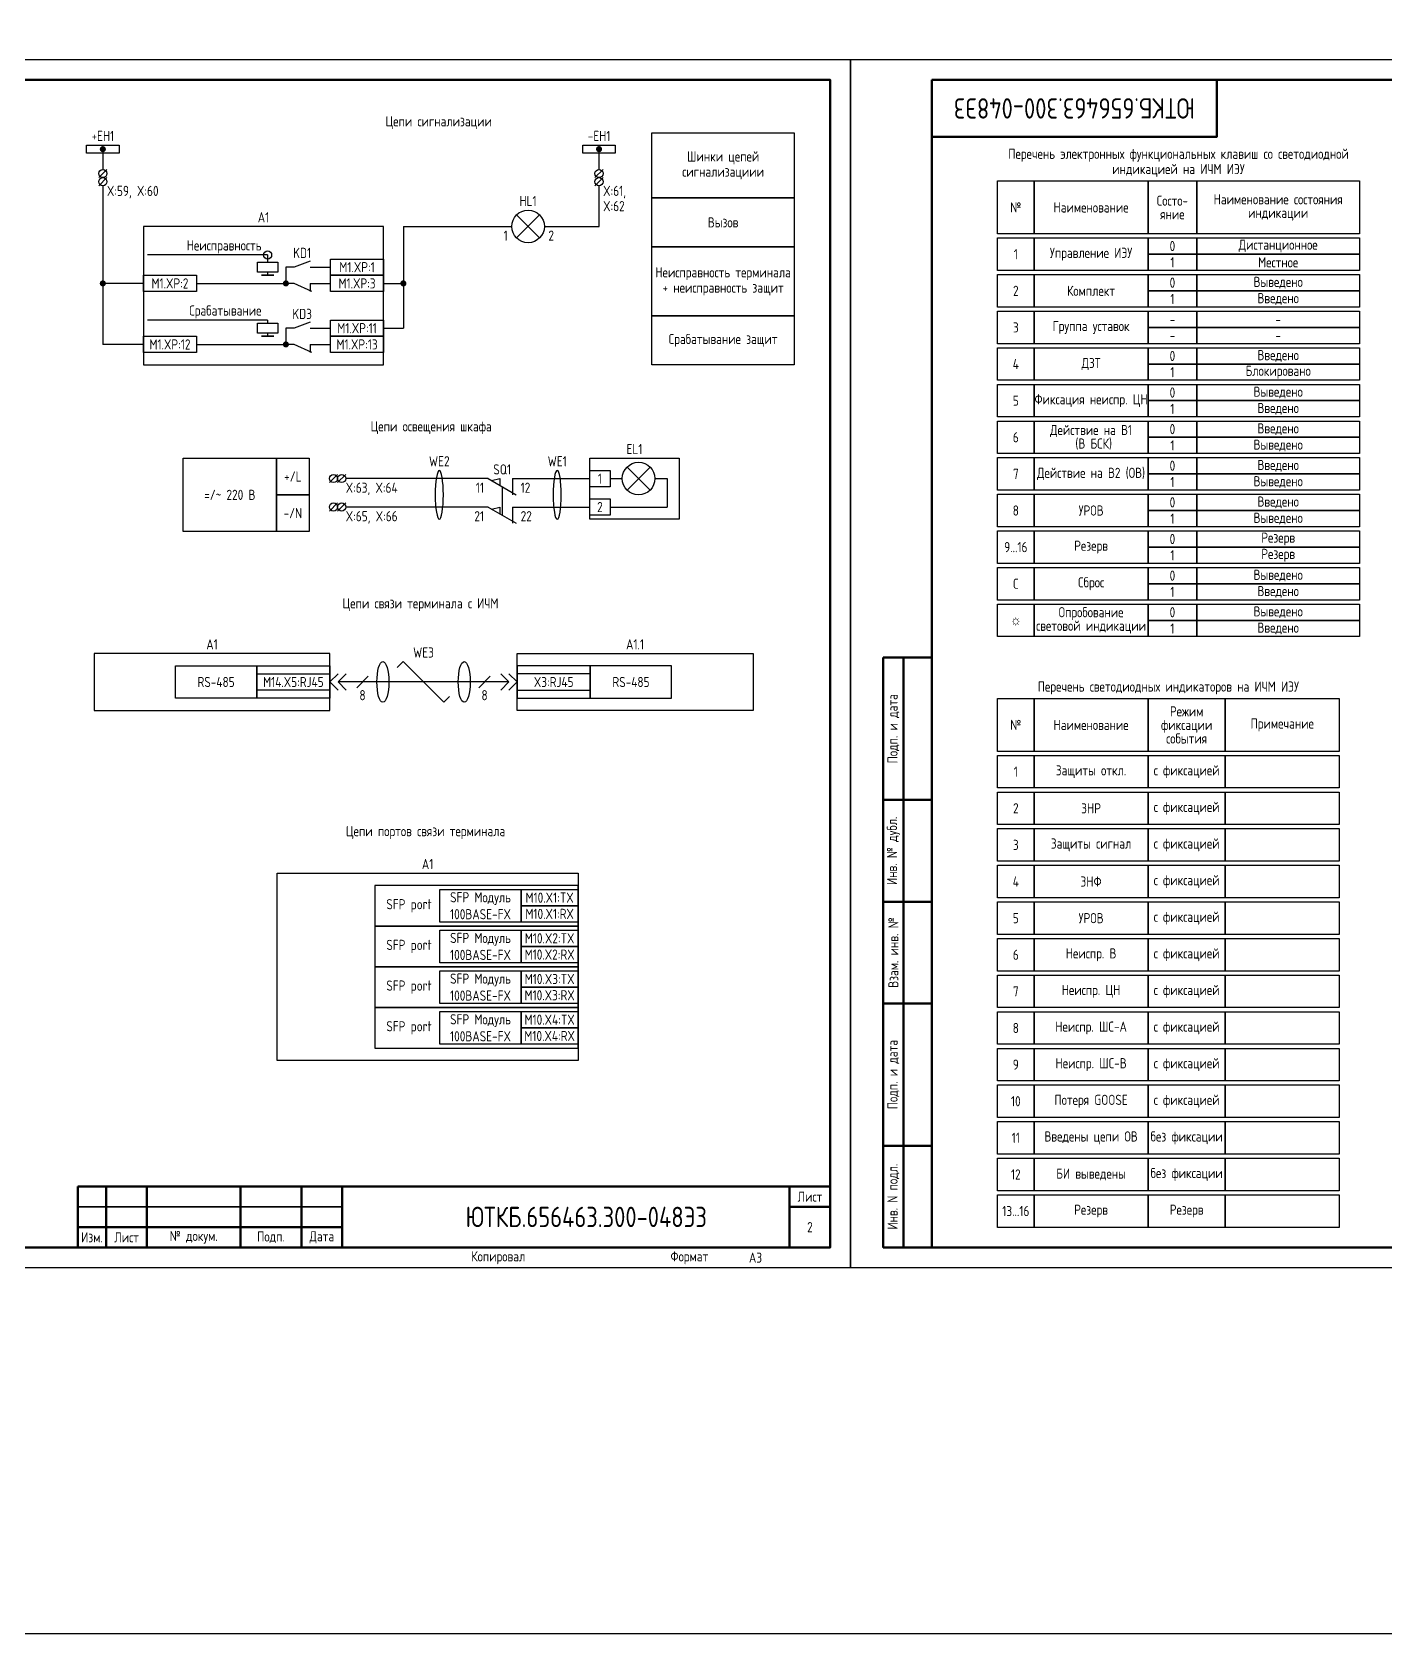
# Model space of a CAD drawing. Header units: millimetres. Extents: x -1117 to 4405, y -90 to 586.
# Drawn here: x 638.8 to 971.4, y -90 to 303.8 of the extents above; entities that cross this region are included whole.
import ezdxf

# ---------------------------------------------------------------- set-up
doc = ezdxf.new("R2010")
doc.units = ezdxf.units.MM
doc.styles.add('Gost_type_A', font='GOST_A.TTF')

# ---------------------------------------------------------------- blocks, each defined once
blk = doc.blocks.new('Формат_А3')
blk.add_lwpolyline([(-420, 297), (0, 297), (0, 0), (-420, 0)], close=True)
at = {"lineweight": 50}
blk.add_lwpolyline([(-400, 292), (-5, 292), (-5, 5), (-400, 5)], close=True, dxfattribs=at)
blk = doc.blocks.new('Штамп малый нижний')
at = {"lineweight": 50}
for points in [[(-185, 15), (-178, 15), (-178, 5), (-185, 5)], [(-178, 15), (-168, 15), (-168, 5), (-178, 5)], [(-168, 15), (-145, 15), (-145, 5), (-168, 5)], [(-145, 15), (-130, 15), (-130, 5), (-145, 5)], [(-130, 15), (-120, 15), (-120, 5), (-130, 5)], [(-120, 15), (-10, 15), (-10, 0), (-120, 0)], [(-10, 15), (0, 15), (0, 10), (-10, 10)], [(-10, 10), (0, 10), (0, 0), (-10, 0)], [(-185, 5), (-178, 5), (-178, 0), (-185, 0)], [(-178, 5), (-168, 5), (-168, 0), (-178, 0)], [(-168, 5), (-145, 5), (-145, 0), (-168, 0)], [(-145, 5), (-130, 5), (-130, 0), (-145, 0)], [(-130, 5), (-120, 5), (-120, 0), (-130, 0)]]:
    blk.add_lwpolyline(points, close=True, dxfattribs=at)
for points in [[(-185, 15), (-178, 15), (-178, 10), (-185, 10)], [(-178, 15), (-168, 15), (-168, 10), (-178, 10)], [(-168, 15), (-145, 15), (-145, 10), (-168, 10)], [(-145, 15), (-130, 15), (-130, 10), (-145, 10)], [(-130, 15), (-120, 15), (-120, 10), (-130, 10)], [(-185, 10), (-178, 10), (-178, 5), (-185, 5)], [(-178, 10), (-168, 10), (-168, 5), (-178, 5)], [(-168, 10), (-145, 10), (-145, 5), (-168, 5)], [(-145, 10), (-130, 10), (-130, 5), (-145, 5)], [(-130, 10), (-120, 10), (-120, 5), (-130, 5)]]:
    blk.add_lwpolyline(points, close=True)
at = {"char_height": 2.5, "style": 'Gost_type_A'}
for s, insert, width, attachment_point in [('Лист', (-5, 12.5), 10, 5), ('№ докум.', (-156.5, 2.5), 23, 5), ('Подп.', (-137.5, 2.5), 15, 5), ('Дата', (-125, 2.5), 10, 5), ('Изм.', (-181.5, 2.5), 7, 5), ('Лист', (-173, 2.5), 10, 5), ('Копировал', (-75, -2.53), 13.1202, 6), ('Формат', (-30, -2.53), 13.1202, 6)]:
    blk.add_mtext(s, dxfattribs=dict(at, insert=insert, width=width, attachment_point=attachment_point))
blk = doc.blocks.new('Штамп угловой верхний')
at = {"lineweight": 50}
blk.add_lwpolyline([(0, 0), (70, 0), (70, -14), (0, -14)], close=True, dxfattribs=at)
blk = doc.blocks.new('Штамп левый нижний')
at = {"lineweight": 50}
for points in [[(-12, 145), (-7, 145), (-7, 110), (-12, 110)], [(-7, 145), (0, 145), (0, 110), (-7, 110)], [(-12, 110), (-7, 110), (-7, 85), (-12, 85)], [(-7, 110), (0, 110), (0, 85), (-7, 85)], [(-12, 85), (-7, 85), (-7, 60), (-12, 60)], [(-7, 85), (0, 85), (0, 60), (-7, 60)], [(-12, 60), (-7, 60), (-7, 25), (-12, 25)], [(-7, 60), (0, 60), (0, 25), (-7, 25)], [(-12, 25), (-7, 25), (-7, 0), (-12, 0)], [(-7, 25), (0, 25), (0, 0), (-7, 0)]]:
    blk.add_lwpolyline(points, close=True, dxfattribs=at)
at = {"char_height": 2.5, "attachment_point": 5, "rotation": 90, "style": 'Gost_type_A'}
for s, insert, width in [('Подп. и дата', (-9.5, 127.5), 35), ('Инв. № дубл.', (-9.5, 97.5), 25), ('Взам. инв. №', (-9.5, 72.5), 25), ('Подп. и дата', (-9.5, 42.5), 35), ('Инв. N подл.', (-9.5, 12.5), 25)]:
    blk.add_mtext(s, dxfattribs=dict(at, insert=insert, width=width))
blk = doc.blocks.new('POINT')
at = {"const_width": 0.75}
blk.add_lwpolyline([(-0.375, 0, 1), (0.375, 0, 1)], format="xyb", close=True, dxfattribs=at)
blk = doc.blocks.new('Шинка')
blk.add_lwpolyline([(-4, 1), (4, 1), (4, -1), (-4, -1)], close=True)
blk.add_blockref('POINT', (0, 0))

msp = doc.modelspace()

# ---------------------------------------------------------------- linework, layer by layer
for p, q in [((656.16, 274.97), (656.16, 269.97)), ((778.15, 269.97), (778.15, 274.97)), ((657.16, 269.97), (655.16, 267.97)), ((657.16, 267.97), (655.16, 265.97)), ((779.15, 269.97), (777.15, 267.97)), ((779.15, 267.97), (777.15, 265.97)), ((778.15, 267.96), (778.15, 267.97)), ((778.15, 267.96), (778.15, 267.97)), ((656.16, 265.97), (656.16, 226.97)), ((778.15, 255.97), (778.15, 265.97)), ((730.04, 255.97), (739.97, 255.97)), ((730.04, 255.97), (730.04, 230.97)), ((739.97, 255.97), (756.7, 255.97)), ((757.87, 258.79), (763.53, 253.14)), ((763.53, 258.79), (757.87, 253.14)), ((764.7, 255.97), (778.15, 255.97)), ((696.66, 248.97), (667.16, 248.97)), ((696.66, 248.97), (696.66, 247.22)), ((696.66, 244.72), (696.66, 243.97)), ((666.16, 241.97), (656.16, 241.97)), ((707.16, 241.97), (707.16, 239.96)), ((725.16, 241.97), (730.04, 241.97)), ((696.66, 232.97), (667.16, 232.97)), ((696.66, 232.97), (696.66, 232.22)), ((696.66, 229.72), (696.66, 228.97)), ((725.16, 230.97), (730.04, 230.97)), ((666.16, 226.97), (656.16, 226.97)), ((707.16, 226.97), (707.16, 224.96)), ((713.87, 195), (711.87, 193)), ((715.87, 195), (713.87, 193)), ((750.87, 194), (715.88, 194)), ((750.87, 194), (757.79, 190)), ((751.73, 193.5), (753.73, 194)), ((753.73, 194), (753.73, 192.34)), ((756.87, 194), (756.87, 190)), ((756.87, 194), (775.87, 194)), ((780.87, 194), (783.87, 194)), ((785.04, 196.83), (790.69, 191.17)), ((790.69, 196.83), (785.04, 191.17)), ((791.87, 194), (794.87, 194)), ((794.87, 194), (794.87, 187)), ((713.87, 188), (711.87, 186)), ((715.87, 188), (713.87, 186)), ((750.87, 187), (715.88, 187)), ((750.87, 187), (757.79, 183)), ((751.73, 186.5), (753.73, 187)), ((753.73, 187), (753.73, 185.34)), ((756.87, 187), (756.87, 183)), ((756.87, 187), (775.87, 187)), ((780.87, 187), (794.87, 187)), ((712, 144), (714, 146)), ((712, 144), (714, 146)), ((714, 144), (716, 146)), ((714, 144), (716, 146)), ((728.53, 147.53), (730, 149)), ((730, 149), (740, 139)), ((756, 144), (754, 146)), ((756, 144), (754, 146)), ((758, 144), (756, 146)), ((758, 144), (756, 146)), ((712, 144), (714, 142)), ((712, 144), (714, 142)), ((756, 144), (714, 144)), ((714, 144), (716, 142)), ((714, 144), (716, 142)), ((721.41, 145.41), (718.59, 142.59)), ((751.41, 145.41), (748.59, 142.59)), ((756, 144), (754, 142)), ((756, 144), (754, 142)), ((758, 144), (756, 142)), ((758, 144), (756, 142)), ((740, 139), (741.41, 140.41))]:
    msp.add_line(p, q)
at = {"ltscale": 1.08}
for p, q in [((703.16, 245.97), (701.16, 245.97)), ((701.16, 245.97), (701.16, 241.97)), ((707.16, 245.97), (712.16, 245.97)), ((679.16, 241.97), (701.16, 241.97)), ((703.16, 241.97), (701.16, 241.97)), ((707.16, 241.97), (712.16, 241.97)), ((703.16, 230.97), (701.16, 230.97)), ((701.16, 230.97), (701.16, 226.97)), ((707.16, 230.97), (712.16, 230.97)), ((679.16, 226.97), (701.16, 226.97)), ((703.16, 226.97), (701.16, 226.97)), ((707.16, 226.97), (712.16, 226.97))]:
    msp.add_line(p, q, dxfattribs=at)
at = {"ltscale": 4.32}
for p, q in [((707.16, 247.47), (703.16, 245.97)), ((707.55, 239.97), (703.16, 241.97)), ((707.16, 232.47), (703.16, 230.97)), ((707.55, 224.97), (703.16, 226.97))]:
    msp.add_line(p, q, dxfattribs=at)
at = {"ltscale": 0.5}
msp.add_line((754.33, 192), (754.33, 185), dxfattribs=at)
at = {"color": 6}
msp.add_lwpolyline([(-1117.42, 586), (4404.54, 586), (4404.54, -90), (-1117.42, -90)], close=True, dxfattribs=at)
for points in [[(826.15, 262.97), (791.15, 262.97), (791.15, 278.97), (826.15, 278.97)], [(876.11, 267.15), (885.11, 267.15), (885.11, 254.15), (876.11, 254.15)], [(885.11, 267.15), (913.11, 267.15), (913.11, 254.15), (885.11, 254.15)], [(913.11, 267.15), (925.11, 267.15), (925.11, 254.15), (913.11, 254.15)], [(925.11, 267.15), (965.11, 267.15), (965.11, 254.15), (925.11, 254.15)], [(826.15, 250.97), (791.15, 250.97), (791.15, 262.97), (826.15, 262.97)], [(666.16, 221.97), (725.16, 221.97), (725.16, 255.97), (666.16, 255.97)], [(876.11, 253.15), (885.11, 253.15), (885.11, 245.15), (876.11, 245.15)], [(885.11, 253.15), (913.11, 253.15), (913.11, 245.15), (885.11, 245.15)], [(913.11, 253.15), (925.11, 253.15), (925.11, 249.15), (913.11, 249.15)], [(925.11, 253.15), (965.11, 253.15), (965.11, 249.15), (925.11, 249.15)], [(826.15, 233.97), (791.15, 233.97), (791.15, 250.97), (826.15, 250.97)], [(913.11, 249.15), (925.11, 249.15), (925.11, 245.15), (913.11, 245.15)], [(925.11, 249.15), (965.11, 249.15), (965.11, 245.15), (925.11, 245.15)], [(699.16, 247.22), (699.16, 244.72), (694.16, 244.72), (694.16, 247.22)], [(712.16, 247.97), (725.16, 247.97), (725.16, 243.97), (712.16, 243.97)], [(876.11, 244.15), (885.11, 244.15), (885.11, 236.15), (876.11, 236.15)], [(885.11, 244.15), (913.11, 244.15), (913.11, 236.15), (885.11, 236.15)], [(913.11, 244.15), (925.11, 244.15), (925.11, 240.15), (913.11, 240.15)], [(925.11, 244.15), (965.11, 244.15), (965.11, 240.15), (925.11, 240.15)], [(666.16, 243.97), (679.16, 243.97), (679.16, 239.97), (666.16, 239.97)], [(698.16, 243.97), (695.16, 243.97)], [(712.16, 243.97), (725.16, 243.97), (725.16, 239.97), (712.16, 239.97)], [(913.11, 240.15), (925.11, 240.15), (925.11, 236.15), (913.11, 236.15)], [(925.11, 240.15), (965.11, 240.15), (965.11, 236.15), (925.11, 236.15)], [(712.16, 232.97), (725.16, 232.97), (725.16, 228.97), (712.16, 228.97)], [(826.15, 221.97), (791.15, 221.97), (791.15, 233.97), (826.15, 233.97)], [(876.11, 235.15), (885.11, 235.15), (885.11, 227.15), (876.11, 227.15)], [(885.11, 235.15), (913.11, 235.15), (913.11, 227.15), (885.11, 227.15)], [(913.11, 235.15), (925.11, 235.15), (925.11, 231.15), (913.11, 231.15)], [(925.11, 235.15), (965.11, 235.15), (965.11, 231.15), (925.11, 231.15)], [(666.16, 228.97), (679.16, 228.97), (679.16, 224.97), (666.16, 224.97)], [(699.16, 232.22), (699.16, 229.72), (694.16, 229.72), (694.16, 232.22)], [(698.16, 228.97), (695.16, 228.97)], [(712.16, 228.97), (725.16, 228.97), (725.16, 224.97), (712.16, 224.97)], [(913.11, 231.15), (925.11, 231.15), (925.11, 227.15), (913.11, 227.15)], [(925.11, 231.15), (965.11, 231.15), (965.11, 227.15), (925.11, 227.15)], [(876.11, 226.15), (885.11, 226.15), (885.11, 218.15), (876.11, 218.15)], [(885.11, 226.15), (913.11, 226.15), (913.11, 218.15), (885.11, 218.15)], [(913.11, 226.15), (925.11, 226.15), (925.11, 222.15), (913.11, 222.15)], [(925.11, 226.15), (965.11, 226.15), (965.11, 222.15), (925.11, 222.15)], [(913.11, 222.15), (925.11, 222.15), (925.11, 218.15), (913.11, 218.15)], [(925.11, 222.15), (965.11, 222.15), (965.11, 218.15), (925.11, 218.15)], [(876.11, 217.15), (885.11, 217.15), (885.11, 209.15), (876.11, 209.15)], [(885.11, 217.15), (913.11, 217.15), (913.11, 209.15), (885.11, 209.15)], [(913.11, 217.15), (925.11, 217.15), (925.11, 213.15), (913.11, 213.15)], [(925.11, 217.15), (965.11, 217.15), (965.11, 213.15), (925.11, 213.15)], [(913.11, 213.15), (925.11, 213.15), (925.11, 209.15), (913.11, 209.15)], [(925.11, 213.15), (965.11, 213.15), (965.11, 209.15), (925.11, 209.15)], [(876.11, 208.15), (885.11, 208.15), (885.11, 200.15), (876.11, 200.15)], [(885.11, 208.15), (913.11, 208.15), (913.11, 200.15), (885.11, 200.15)], [(913.11, 208.15), (925.11, 208.15), (925.11, 204.15), (913.11, 204.15)], [(925.11, 208.15), (965.11, 208.15), (965.11, 204.15), (925.11, 204.15)], [(913.11, 204.15), (925.11, 204.15), (925.11, 200.15), (913.11, 200.15)], [(925.11, 204.15), (965.11, 204.15), (965.11, 200.15), (925.11, 200.15)], [(698.87, 181), (675.87, 181), (675.87, 199), (698.87, 199)], [(706.87, 190), (698.87, 190), (698.87, 199), (706.87, 199)], [(775.87, 199), (797.87, 199), (797.87, 184), (775.87, 184)], [(876.11, 199.15), (885.11, 199.15), (885.11, 191.15), (876.11, 191.15)], [(885.11, 199.15), (913.11, 199.15), (913.11, 191.15), (885.11, 191.15)], [(913.11, 199.15), (925.11, 199.15), (925.11, 195.15), (913.11, 195.15)], [(925.11, 199.15), (965.11, 199.15), (965.11, 195.15), (925.11, 195.15)], [(775.87, 196), (780.87, 196), (780.87, 192), (775.87, 192)], [(913.11, 195.15), (925.11, 195.15), (925.11, 191.15), (913.11, 191.15)], [(925.11, 195.15), (965.11, 195.15), (965.11, 191.15), (925.11, 191.15)], [(706.87, 181), (698.87, 181), (698.87, 190), (706.87, 190)], [(876.11, 190.15), (885.11, 190.15), (885.11, 182.15), (876.11, 182.15)], [(885.11, 190.15), (913.11, 190.15), (913.11, 182.15), (885.11, 182.15)], [(913.11, 190.15), (925.11, 190.15), (925.11, 186.15), (913.11, 186.15)], [(925.11, 190.15), (965.11, 190.15), (965.11, 186.15), (925.11, 186.15)], [(775.87, 189), (780.87, 189), (780.87, 185), (775.87, 185)], [(913.11, 186.15), (925.11, 186.15), (925.11, 182.15), (913.11, 182.15)], [(925.11, 186.15), (965.11, 186.15), (965.11, 182.15), (925.11, 182.15)], [(876.11, 181.15), (885.11, 181.15), (885.11, 173.15), (876.11, 173.15)], [(885.11, 181.15), (913.11, 181.15), (913.11, 173.15), (885.11, 173.15)], [(913.11, 181.15), (925.11, 181.15), (925.11, 177.15), (913.11, 177.15)], [(925.11, 181.15), (965.11, 181.15), (965.11, 177.15), (925.11, 177.15)], [(913.11, 177.15), (925.11, 177.15), (925.11, 173.15), (913.11, 173.15)], [(925.11, 177.15), (965.11, 177.15), (965.11, 173.15), (925.11, 173.15)], [(876.11, 172.15), (885.11, 172.15), (885.11, 164.15), (876.11, 164.15)], [(885.11, 172.15), (913.11, 172.15), (913.11, 164.15), (885.11, 164.15)], [(913.11, 172.15), (925.11, 172.15), (925.11, 168.15), (913.11, 168.15)], [(925.11, 172.15), (965.11, 172.15), (965.11, 168.15), (925.11, 168.15)], [(913.11, 168.15), (925.11, 168.15), (925.11, 164.15), (913.11, 164.15)], [(925.11, 168.15), (965.11, 168.15), (965.11, 164.15), (925.11, 164.15)], [(876.11, 163.15), (885.11, 163.15), (885.11, 155.15), (876.11, 155.15)], [(885.11, 163.15), (913.11, 163.15), (913.11, 155.15), (885.11, 155.15)], [(913.11, 163.15), (925.11, 163.15), (925.11, 159.15), (913.11, 159.15)], [(925.11, 163.15), (965.11, 163.15), (965.11, 159.15), (925.11, 159.15)], [(913.11, 159.15), (925.11, 159.15), (925.11, 155.15), (913.11, 155.15)], [(925.11, 159.15), (965.11, 159.15), (965.11, 155.15), (925.11, 155.15)], [(654, 137), (712, 137), (712, 151), (654, 151)], [(816, 137), (758, 137), (758, 151), (816, 151)], [(674, 148), (694, 148), (694, 140), (674, 140)], [(694, 148), (712, 148), (712, 140), (694, 140)], [(694, 146), (712, 146), (712, 142), (694, 142)], [(776, 148), (758, 148), (758, 140), (776, 140)], [(776, 146), (758, 146), (758, 142), (776, 142)], [(796, 148), (776, 148), (776, 140), (796, 140)], [(876.11, 139.95), (885.11, 139.95), (885.11, 126.95), (876.11, 126.95)], [(885.11, 139.95), (913.11, 139.95), (913.11, 126.95), (885.11, 126.95)], [(913.11, 139.95), (932.11, 139.95), (932.11, 126.95), (913.11, 126.95)], [(932.11, 139.95), (960.11, 139.95), (960.11, 126.95), (932.11, 126.95)], [(876.11, 125.95), (885.11, 125.95), (885.11, 117.95), (876.11, 117.95)], [(885.11, 125.95), (913.11, 125.95), (913.11, 117.95), (885.11, 117.95)], [(913.11, 125.95), (932.11, 125.95), (932.11, 117.95), (913.11, 117.95)], [(932.11, 125.95), (960.11, 125.95), (960.11, 117.95), (932.11, 117.95)], [(876.11, 116.95), (885.11, 116.95), (885.11, 108.95), (876.11, 108.95)], [(885.11, 116.95), (913.11, 116.95), (913.11, 108.95), (885.11, 108.95)], [(913.11, 116.95), (932.11, 116.95), (932.11, 108.95), (913.11, 108.95)], [(932.11, 116.95), (960.11, 116.95), (960.11, 108.95), (932.11, 108.95)], [(876.11, 107.95), (885.11, 107.95), (885.11, 99.95), (876.11, 99.95)], [(885.11, 107.95), (913.11, 107.95), (913.11, 99.95), (885.11, 99.95)], [(913.11, 107.95), (932.11, 107.95), (932.11, 99.95), (913.11, 99.95)], [(932.11, 107.95), (960.11, 107.95), (960.11, 99.95), (932.11, 99.95)], [(876.11, 98.95), (885.11, 98.95), (885.11, 90.95), (876.11, 90.95)], [(885.11, 98.95), (913.11, 98.95), (913.11, 90.95), (885.11, 90.95)], [(913.11, 98.95), (932.11, 98.95), (932.11, 90.95), (913.11, 90.95)], [(932.11, 98.95), (960.11, 98.95), (960.11, 90.95), (932.11, 90.95)], [(699, 97), (773, 97), (773, 51), (699, 51)], [(723, 84), (773, 84), (773, 94), (723, 94)], [(739, 93), (759, 93), (759, 85), (739, 85)], [(759, 93), (773, 93), (773, 89), (759, 89)], [(759, 89), (773, 89), (773, 85), (759, 85)], [(876.11, 89.95), (885.11, 89.95), (885.11, 81.95), (876.11, 81.95)], [(885.11, 89.95), (913.11, 89.95), (913.11, 81.95), (885.11, 81.95)], [(913.11, 89.95), (932.11, 89.95), (932.11, 81.95), (913.11, 81.95)], [(932.11, 89.95), (960.11, 89.95), (960.11, 81.95), (932.11, 81.95)], [(723, 74), (773, 74), (773, 84), (723, 84)], [(739, 83), (759, 83), (759, 75), (739, 75)], [(759, 83), (773, 83), (773, 79), (759, 79)], [(759, 79), (773, 79), (773, 75), (759, 75)], [(876.11, 80.95), (885.11, 80.95), (885.11, 72.95), (876.11, 72.95)], [(885.11, 80.95), (913.11, 80.95), (913.11, 72.95), (885.11, 72.95)], [(913.11, 80.95), (932.11, 80.95), (932.11, 72.95), (913.11, 72.95)], [(932.11, 80.95), (960.11, 80.95), (960.11, 72.95), (932.11, 72.95)], [(723, 64), (773, 64), (773, 74), (723, 74)], [(739, 73), (759, 73), (759, 65), (739, 65)], [(759, 73), (773, 73), (773, 69), (759, 69)], [(876.11, 71.95), (885.11, 71.95), (885.11, 63.95), (876.11, 63.95)], [(885.11, 71.95), (913.11, 71.95), (913.11, 63.95), (885.11, 63.95)], [(913.11, 71.95), (932.11, 71.95), (932.11, 63.95), (913.11, 63.95)], [(932.11, 71.95), (960.11, 71.95), (960.11, 63.95), (932.11, 63.95)], [(759, 69), (773, 69), (773, 65), (759, 65)], [(723, 54), (773, 54), (773, 64), (723, 64)], [(739, 63), (759, 63), (759, 55), (739, 55)], [(759, 63), (773, 63), (773, 59), (759, 59)], [(876.11, 62.95), (885.11, 62.95), (885.11, 54.95), (876.11, 54.95)], [(885.11, 62.95), (913.11, 62.95), (913.11, 54.95), (885.11, 54.95)], [(913.11, 62.95), (932.11, 62.95), (932.11, 54.95), (913.11, 54.95)], [(932.11, 62.95), (960.11, 62.95), (960.11, 54.95), (932.11, 54.95)], [(759, 59), (773, 59), (773, 55), (759, 55)], [(876.11, 53.95), (885.11, 53.95), (885.11, 45.95), (876.11, 45.95)], [(885.11, 53.95), (913.11, 53.95), (913.11, 45.95), (885.11, 45.95)], [(913.11, 53.95), (932.11, 53.95), (932.11, 45.95), (913.11, 45.95)], [(932.11, 53.95), (960.11, 53.95), (960.11, 45.95), (932.11, 45.95)], [(876.11, 44.95), (885.11, 44.95), (885.11, 36.95), (876.11, 36.95)], [(885.11, 44.95), (913.11, 44.95), (913.11, 36.95), (885.11, 36.95)], [(913.11, 44.95), (932.11, 44.95), (932.11, 36.95), (913.11, 36.95)], [(932.11, 44.95), (960.11, 44.95), (960.11, 36.95), (932.11, 36.95)], [(876.11, 35.95), (885.11, 35.95), (885.11, 27.95), (876.11, 27.95)], [(885.11, 35.95), (913.11, 35.95), (913.11, 27.95), (885.11, 27.95)], [(913.11, 35.95), (932.11, 35.95), (932.11, 27.95), (913.11, 27.95)], [(932.11, 35.95), (960.11, 35.95), (960.11, 27.95), (932.11, 27.95)], [(876.11, 26.95), (885.11, 26.95), (885.11, 18.95), (876.11, 18.95)], [(885.11, 26.95), (913.11, 26.95), (913.11, 18.95), (885.11, 18.95)], [(913.11, 26.95), (932.11, 26.95), (932.11, 18.95), (913.11, 18.95)], [(932.11, 26.95), (960.11, 26.95), (960.11, 18.95), (932.11, 18.95)], [(876.11, 17.95), (885.11, 17.95), (885.11, 9.95), (876.11, 9.95)], [(885.11, 17.95), (913.11, 17.95), (913.11, 9.95), (885.11, 9.95)], [(913.11, 17.95), (932.11, 17.95), (932.11, 9.95), (913.11, 9.95)], [(932.11, 17.95), (960.11, 17.95), (960.11, 9.95), (932.11, 9.95)]]:
    msp.add_lwpolyline(points, close=True)
for centre, radius in [((656.16, 268.97), 1), ((656.16, 266.97), 1), ((778.15, 268.97), 1), ((778.15, 266.97), 1), ((760.7, 255.97), 4), ((696.66, 248.97), 1), ((787.87, 194), 4), ((712.87, 194), 1), ((714.87, 194), 1), ((712.87, 187), 1), ((714.87, 187), 1)]:
    msp.add_circle(centre, radius)
at = {"extrusion": (0, 0, -1)}
for centre in [(738.87, 190), (767.87, 190)]:
    msp.add_ellipse(centre, major_axis=(0, -6), ratio=0.166667, dxfattribs=at)
for centre in [(725, 144), (745, 144)]:
    msp.add_ellipse(centre, major_axis=(0, -5), ratio=0.293778)

# ---------------------------------------------------------------- block references
at = {"color": 1}
for name, p in [('Формат_А3', (840, 0)), ('Формат_А3', (1260, 0)), ('Штамп левый нижний', (860, 5)), ('Штамп малый нижний', (835, 5))]:
    msp.add_blockref(name, p, dxfattribs=at)
for name, p in [('Штамп угловой верхний', (860, 292)), ('Шинка', (656.16, 274.97)), ('Шинка', (778.15, 274.97)), ('POINT', (656.16, 241.97)), ('POINT', (701.16, 241.97)), ('POINT', (730.04, 241.97)), ('POINT', (701.16, 226.97))]:
    msp.add_blockref(name, p)

# ---------------------------------------------------------------- texts
at = {"insert": (895, 285), "char_height": 5, "width": 70, "attachment_point": 5, "rotation": 180, "style": 'Gost_type_A'}
msp.add_mtext('ЮТКБ.656463.300-048Э3', dxfattribs=at)
at = {"char_height": 2.5, "style": 'Gost_type_A'}
for s, insert, width, attachment_point, line_spacing_factor in [('Цепи сигнализации', (738.72, 281.47), 197.5, 5, 0.9), ('Шинки цепей сигнализациии', (808.65, 270.97), 35, 5, 0.9), ('Перечень электронных функциональных клавиш со светодиодной индикацией на ИЧМ ИЭУ', (920.61, 268.15), 89, 8, 0.9), ('X:59, X:60', (657.16, 265.97), 16, 1, 0.9), ('X:61,\\PX:62', (779.15, 265.97), 16, 1, 0.9), ('Наименование состояния\\Pиндикации ', (945.11, 260.65), 40, 5, 0.8), ('№ ', (880.61, 260.65), 9, 5, 0.8), ('Наименование ', (899.11, 260.65), 28, 5, 0.8), ('Состо- яние', (919.11, 260.65), 12, 5, 0.8), ('A1', (695.66, 256.97), 59, 8, 0.9), ('Вызов', (808.65, 256.97), 35, 5, 0.9), ('Неисправность', (695.16, 250.97), 37, 6, 0.8), ('0', (919.11, 251.15), 12, 5, 0.8), ('Дистанционное', (945.11, 251.15), 40, 5, 0.8), ('1', (880.61, 249.15), 9, 5, 0.8), ('Управление ИЭУ', (899.11, 249.15), 28, 5, 0.8), ('1', (919.11, 247.15), 12, 5, 0.8), ('Местное', (945.11, 247.15), 40, 5, 0.8), ('Неисправность терминала + неисправность защит', (808.65, 242.47), 35, 5, 0.9), ('2', (880.61, 240.15), 9, 5, 0.8), ('Комплект', (899.11, 240.15), 28, 5, 0.8), ('0', (919.11, 242.15), 12, 5, 0.8), ('Выведено', (945.11, 242.15), 40, 5, 0.8), ('1', (919.11, 238.15), 12, 5, 0.8), ('Введено', (945.11, 238.15), 40, 5, 0.8), ('3', (880.61, 231.15), 9, 5, 0.8), ('Срабатывание защит', (808.65, 227.97), 35, 5, 0.9), ('0', (919.11, 224.15), 12, 5, 0.8), ('Введено', (945.11, 224.15), 40, 5, 0.8), ('4', (880.61, 222.15), 9, 5, 0.8), ('ДЗТ', (899.11, 222.15), 28, 5, 0.8), ('1', (919.11, 220.15), 12, 5, 0.8), ('Блокировано', (945.11, 220.15), 40, 5, 0.8), ('Выведено', (945.11, 215.15), 40, 5, 0.8), ('5', (880.61, 213.15), 9, 5, 0.8), ('Фиксация неиспр. ЦН', (899.11, 213.15), 28, 5, 0.8), ('0', (919.11, 215.15), 12, 5, 0.8), ('1', (919.11, 211.15), 12, 5, 0.8), ('Введено', (945.11, 211.15), 40, 5, 0.8), ('Цепи освещения шкафа', (736.87, 206.5), 122, 5, 0.9), ('6', (880.61, 204.15), 9, 5, 0.8), ('Действие на В1\\P (В БСК)', (899.11, 204.15), 28, 5, 0.8), ('0', (919.11, 206.15), 12, 5, 0.8), ('Введено', (945.11, 206.15), 40, 5, 0.8), ('EL1', (786.86, 200), 21.9942, 8, 0.9), ('1', (919.11, 202.15), 12, 5, 0.8), ('Выведено', (945.11, 202.15), 40, 5, 0.8), ('Действие на В2 (ОВ)', (899.11, 195.15), 28, 5, 0.8), ('0', (919.11, 197.15), 12, 5, 0.8), ('Введено', (945.11, 197.15), 40, 5, 0.8), ('+/L', (702.87, 194.5), 8, 5, 0.9), ('X:63, X:64', (715.87, 193), 17.9949, 1, 0.9), ('7', (880.61, 195.15), 9, 5, 0.8), ('1', (919.11, 193.15), 12, 5, 0.8), ('Выведено', (945.11, 193.15), 40, 5, 0.8), ('=/~ 220 В', (687.37, 190), 23, 5, 0.9), ('0', (919.11, 188.15), 12, 5, 0.8), ('Введено', (945.11, 188.15), 40, 5, 0.8), ('-/N', (702.87, 185.5), 8, 5, 0.9), ('X:65, X:66', (715.87, 186), 17.9949, 1, 0.9), ('8', (880.61, 186.15), 9, 5, 0.8), ('УРОВ', (899.11, 186.15), 28, 5, 0.8), ('1', (919.11, 184.15), 12, 5, 0.8), ('Выведено', (945.11, 184.15), 40, 5, 0.8), ('9...16', (880.61, 177.15), 9, 5, 0.8), ('Резерв', (899.11, 177.15), 28, 5, 0.8), ('0', (919.11, 179.15), 12, 5, 0.8), ('Резерв', (945.11, 179.15), 40, 5, 0.8), ('1', (919.11, 175.15), 12, 5, 0.8), ('Резерв', (945.11, 175.15), 40, 5, 0.8), ('C', (880.61, 168.15), 9, 5, 0.8), ('Сброс', (899.11, 168.15), 28, 5, 0.8), ('0', (919.11, 170.15), 12, 5, 0.8), ('Выведено', (945.11, 170.15), 40, 5, 0.8), ('1', (919.11, 166.15), 12, 5, 0.8), ('Введено', (945.11, 166.15), 40, 5, 0.8), ('Цепи связи терминала с ИЧМ', (734.25, 163), 197.5, 5, 0.9), ('Опробование световой индикации', (899.11, 159.15), 28, 5, 0.8), ('0', (919.11, 161.15), 12, 5, 0.8), ('Выведено', (945.11, 161.15), 40, 5, 0.8), ('☼', (880.61, 159.15), 9, 5, 0.8), ('1', (919.11, 157.15), 12, 5, 0.8), ('Введено', (945.11, 157.15), 40, 5, 0.8), ('A1', (683, 152), 58.0002, 8, 0.9), ('A1.1', (787, 152), 58.0002, 8, 0.9), ('Перечень светодиодных индикаторов на ИЧМ ИЭУ', (918.11, 140.95), 84, 8, 0.9), ('Режим\\Pфиксации события', (922.61, 133.45), 19, 5, 0.8), ('№ ', (880.61, 133.45), 9, 5, 0.8), ('Наименование ', (899.11, 133.45), 28, 5, 0.8), ('Примечание', (946.11, 133.45), 28, 5, 0.8), ('1', (880.61, 121.95), 9, 5, 0.8), ('Защиты откл. ', (899.11, 121.95), 28, 5, 0.8), ('с фиксацией', (922.61, 121.95), 19, 5, 0.8), ('2', (880.61, 112.95), 9, 5, 0.8), ('ЗНР', (899.11, 112.95), 28, 5, 0.8), ('с фиксацией', (922.61, 112.95), 19, 5, 0.8), ('Цепи портов связи терминала', (735.5, 107), 197, 5, 0.9), ('3', (880.61, 103.95), 9, 5, 0.8), ('Защиты сигнал', (899.11, 103.95), 28, 5, 0.8), ('с фиксацией', (922.61, 103.95), 19, 5, 0.8), ('A1', (736, 98), 74.0002, 8, 0.9), ('4', (880.61, 94.95), 9, 5, 0.8), ('ЗНФ', (899.11, 94.95), 28, 5, 0.8), ('с фиксацией', (922.61, 94.95), 19, 5, 0.8), ('5', (880.61, 85.95), 9, 5, 0.8), ('УРОВ', (899.11, 85.95), 28, 5, 0.8), ('с фиксацией', (922.61, 85.95), 19, 5, 0.8), ('6', (880.61, 76.95), 9, 5, 0.8), ('Неиспр. В', (899.11, 76.95), 28, 5, 0.8), ('с фиксацией', (922.61, 76.95), 19, 5, 0.8), ('7', (880.61, 67.95), 9, 5, 0.8), ('Неиспр. ЦН', (899.11, 67.95), 28, 5, 0.8), ('с фиксацией', (922.61, 67.95), 19, 5, 0.8), ('8', (880.61, 58.95), 9, 5, 0.8), ('Неиспр. ШС-А', (899.11, 58.95), 28, 5, 0.8), ('с фиксацией', (922.61, 58.95), 19, 5, 0.8), ('9', (880.61, 49.95), 9, 5, 0.8), ('Неиспр. ШС-В', (899.11, 49.95), 28, 5, 0.8), ('с фиксацией', (922.61, 49.95), 19, 5, 0.8), ('10', (880.61, 40.95), 9, 5, 0.8), ('Потеря GOOSE', (899.11, 40.95), 28, 5, 0.8), ('с фиксацией', (922.61, 40.95), 19, 5, 0.8), ('11', (880.61, 31.95), 9, 5, 0.8), ('Введены цепи ОВ', (899.11, 31.95), 28, 5, 0.8), ('без фиксации', (922.61, 31.95), 19, 5, 0.8), ('12', (880.61, 22.95), 9, 5, 0.8), ('БИ выведены', (899.11, 22.95), 28, 5, 0.8), ('без фиксации', (922.61, 22.95), 19, 5, 0.8), ('13...16', (880.61, 13.95), 9, 5, 0.8), ('Резерв', (899.11, 13.95), 28, 5, 0.8), ('Резерв', (922.61, 13.95), 19, 5, 0.8)]:
    msp.add_mtext(s, dxfattribs=dict(at, insert=insert, width=width, attachment_point=attachment_point, line_spacing_factor=line_spacing_factor))
at = {"style": 'Gost_type_A'}
for s, insert, char_height, width, attachment_point in [('+EH1', (656.16, 276.97), 2.5, 10, 8), ('-EH1', (778.15, 276.97), 2.5, 10, 8), ('HL1', (760.7, 260.97), 2.5, 14, 8), ('1', (755.7, 254.97), 2.5, 6, 3), ('2', (765.7, 254.97), 2.5, 6, 1), ('KD1', (705.16, 249.47), 2.5, 8, 5), ('M1.XP:1', (718.66, 245.97), 2.5, 13, 5), ('M1.XP:2', (672.66, 241.97), 2.5, 13, 5), ('M1.XP:3', (718.66, 241.97), 2.5, 13, 5), ('KD3', (705.16, 234.47), 2.5, 8, 5), ('M1.XP:11', (718.66, 230.97), 2.5, 13, 5), ('M1.XP:12', (672.66, 226.97), 2.5, 13, 5), ('M1.XP:13', (718.66, 226.97), 2.5, 13, 5), ('WE2', (738.87, 197), 2.5, 10, 8), ('SQ1', (754.33, 195), 2.5, 10, 8), ('WE1', (767.87, 197), 2.5, 10, 8), ('11', (749.87, 193), 2.5, 6, 3), ('12', (758.87, 193), 2.5, 6, 1), ('1', (778.37, 194), 2.5, 5, 5), ('21', (749.87, 186), 2.5, 6, 3), ('22', (758.87, 186), 2.5, 6, 1), ('2', (778.37, 187), 2.5, 5, 5), ('WE3', (735, 150), 2.5, 20, 8), ('RS-485', (684, 144), 2.5, 19.9998, 5), ('M14.X5:RJ45', (703, 144), 2.5, 18.0002, 5), ('8', (720, 142), 2.5, 20, 2), ('8', (750, 142), 2.5, 20, 2), ('X3:RJ45', (767, 144), 2.5, 18.0002, 5), ('RS-485', (786, 144), 2.5, 19.9998, 5), ('SFP port', (737, 89), 2.5, 20, 6), ('SFP Mодуль 100BASE-FX', (749, 89), 2.5, 19.9998, 5), ('M10.X1:TX', (766, 91), 2.5, 14, 5), ('M10.X1:RX', (766, 87), 2.5, 14, 5), ('SFP port', (737, 79), 2.5, 20, 6), ('SFP Mодуль 100BASE-FX', (749, 79), 2.5, 19.9998, 5), ('M10.X2:TX', (766, 81), 2.5, 14, 5), ('M10.X2:RX', (766, 77), 2.5, 14, 5), ('SFP Mодуль 100BASE-FX', (749, 69), 2.5, 19.9998, 5), ('M10.X3:TX', (766, 71), 2.5, 14, 5), ('SFP port', (737, 69), 2.5, 20, 6), ('M10.X3:RX', (766, 67), 2.5, 14, 5), ('SFP port', (737, 59), 2.5, 20, 6), ('SFP Mодуль 100BASE-FX', (749, 59), 2.5, 19.9998, 5), ('M10.X4:TX', (766, 61), 2.5, 14, 5), ('M10.X4:RX', (766, 57), 2.5, 14, 5), ('ЮТКБ.656463.300-048Э3', (775, 12.5), 5, 120, 5), ('2', (830, 10), 2.5, 10, 5), ('A3', (815, 2.5), 2.5, 20, 4)]:
    msp.add_mtext(s, dxfattribs=dict(at, insert=insert, char_height=char_height, width=width, attachment_point=attachment_point))
at = {"color": 6, "insert": (695.16, 234.97), "char_height": 2.5, "width": 37, "attachment_point": 6, "line_spacing_factor": 0.8, "style": 'Gost_type_A'}
msp.add_mtext('Срабатывание', dxfattribs=at)
at = {"color": 30, "true_color": 0xf26722, "char_height": 2.5, "attachment_point": 5, "line_spacing_factor": 0.8, "style": 'Gost_type_A'}
for s, insert, width in [('Группа уставок', (899.11, 231.15), 28), ('-', (919.11, 233.15), 12), ('-', (945.11, 233.15), 40), ('-', (919.11, 229.15), 12), ('-', (945.11, 229.15), 40)]:
    msp.add_mtext(s, dxfattribs=dict(at, insert=insert, width=width))

doc.saveas('drawing.dxf')
